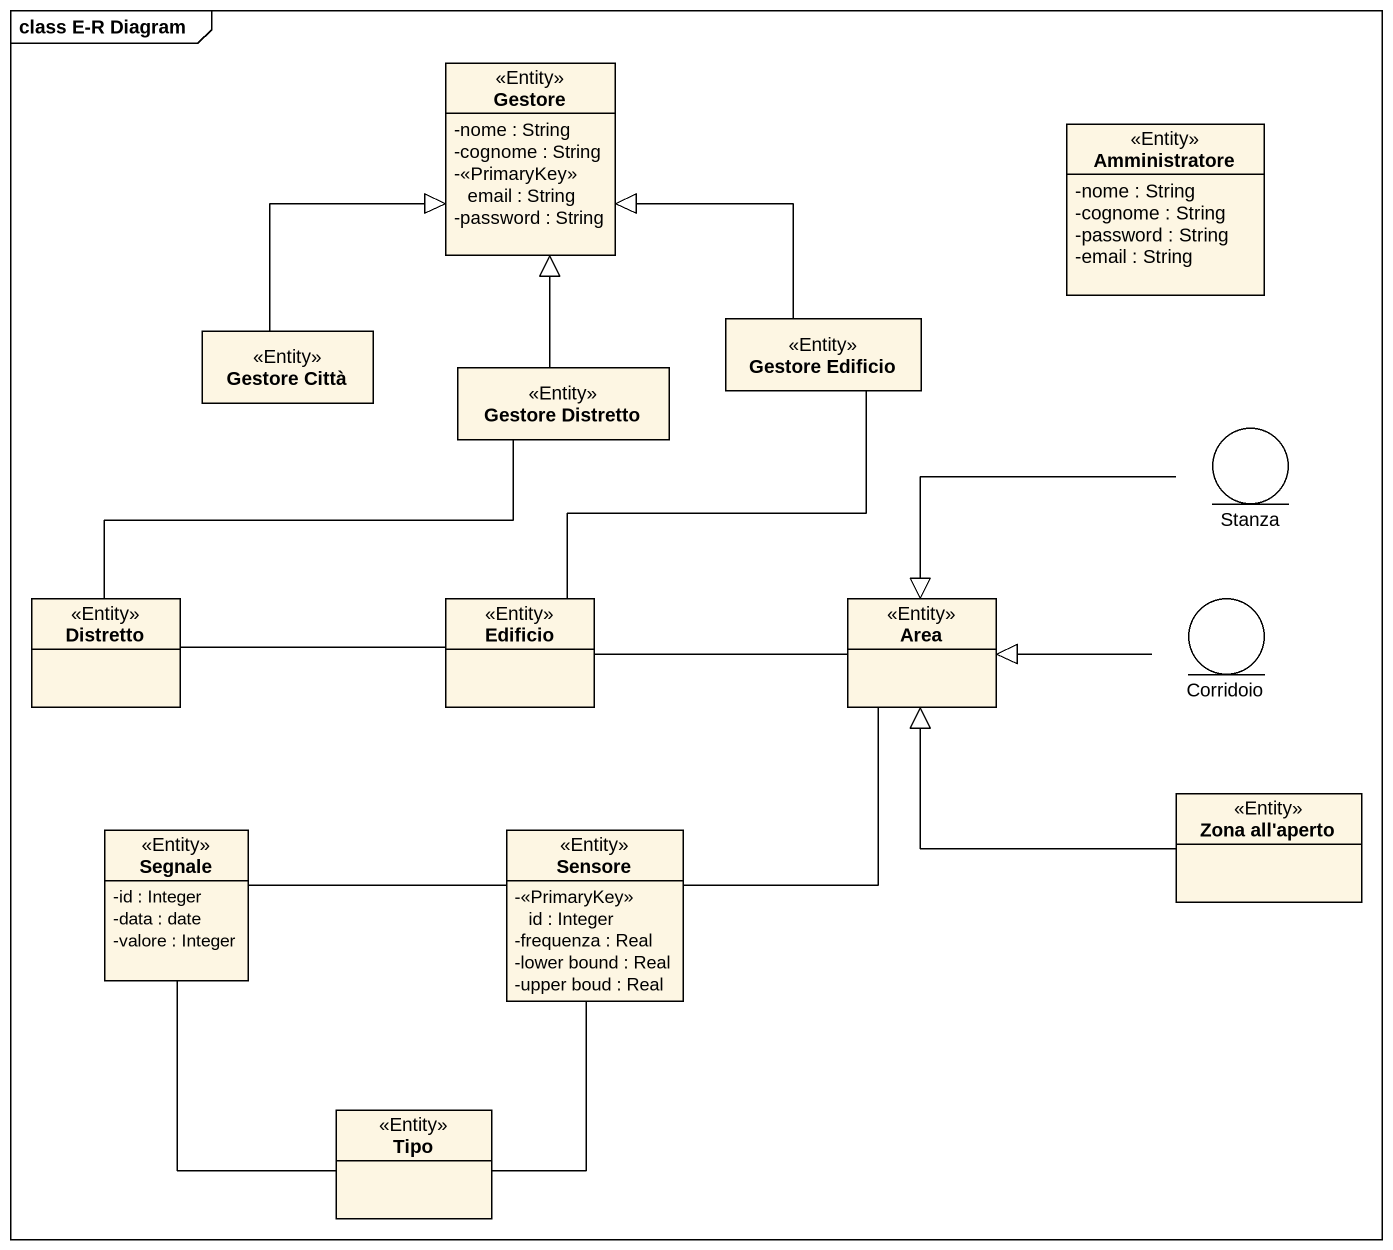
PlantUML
@startuml
mainframe class E-R Diagram
allowmixing
hide circle
hide empty members
skinparam classAttributeIconSize 0
class Gestore <<Entity>> {
  -nome : String
  -cognome : String
  -<<PrimaryKey>> email : String
  -password : String
}
class Amministratore <<Entity>> {
  -nome : String
  -cognome : String
  -password : String
  -email : String
}
class "Gestore Città" as Gestore_Città <<Entity>>
class "Gestore Distretto" as Gestore_Distretto <<Entity>>
class "Gestore Edificio" as Gestore_Edificio <<Entity>>
entity Stanza
class Distretto <<Entity>>
class Edificio <<Entity>>
class Area <<Entity>>
entity Corridoio
class Segnale <<Entity>> {
  -id : Integer
  -data : date
  -valore : Integer
}
class Sensore <<Entity>> {
  -<<PrimaryKey>> id : Integer
  -frequenza : Real
  -lower bound : Real
  -upper boud : Real
}
class "Zona all'aperto" as Zona_all_aperto <<Entity>>
class Tipo <<Entity>>
Gestore_Città -up-|> Gestore
Gestore_Distretto -up-|> Gestore
Gestore_Edificio -up-|> Gestore
Stanza -left-|> Area
Distretto -right- Gestore_Distretto
Distretto -right- Edificio
Edificio -up- Gestore_Edificio
Edificio -right- Area
Corridoio -left-|> Area
Segnale -right- Sensore
Segnale -- Tipo
Sensore -up- Area
Sensore -- Tipo
Zona_all_aperto -left-|> Area
@enduml
